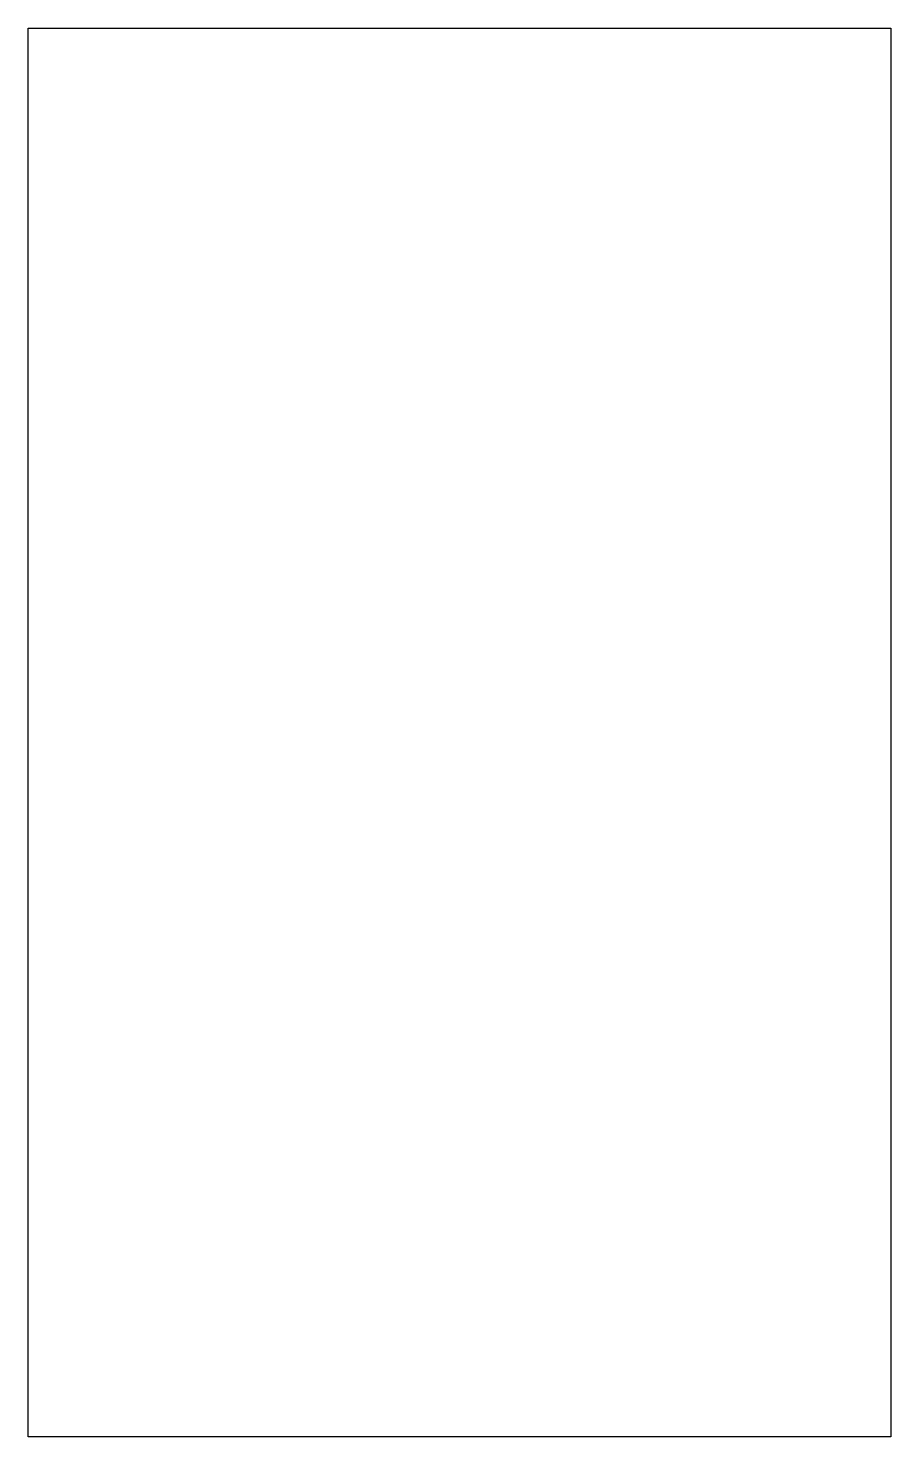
# Model space of a CAD drawing. Extents: x -0.57 to 0.38, y -3.8 to -2.25.
import ezdxf

# ---------------------------------------------------------------- set-up
doc = ezdxf.new("R2010")
doc.units = 0
doc.layers.add('Layer_1', color=7, linetype='CONTINUOUS')

msp = doc.modelspace()

# ---------------------------------------------------------------- linework, layer by layer
at = {"layer": 'Layer_1', "color": 7}
msp.add_lwpolyline([(-0.575, -2.250002), (0.375, -2.250002), (0.375, -3.800001), (-0.575, -3.800001), (-0.575, -2.250002)], close=True, dxfattribs=at)

doc.saveas('drawing.dxf')
